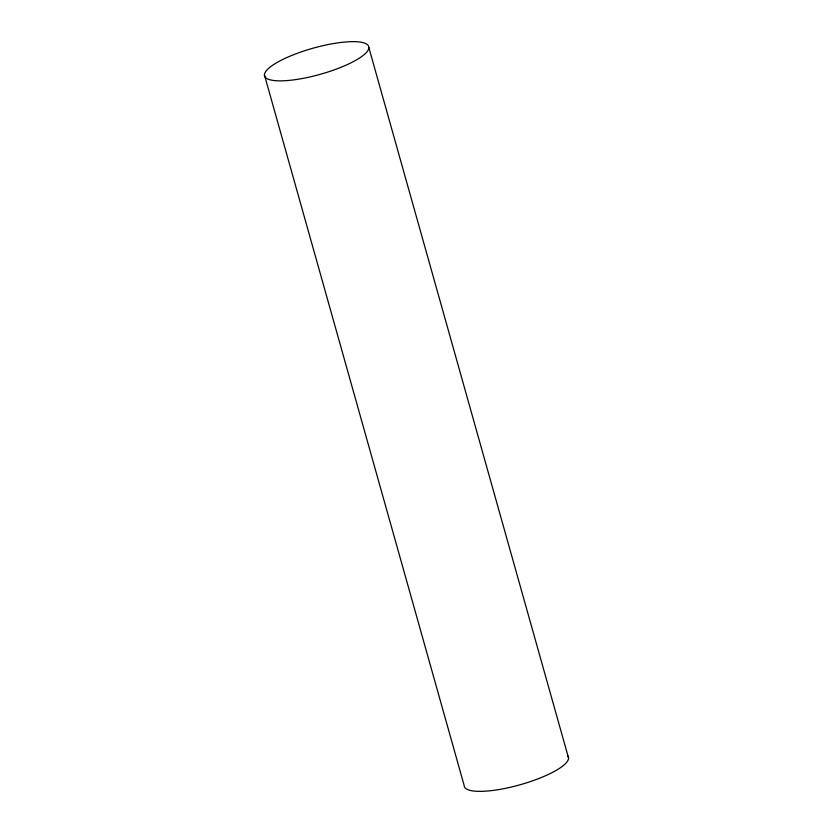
<?xml version="1.0" encoding="UTF-8"?>
<svg xmlns="http://www.w3.org/2000/svg" width="833" height="833" viewBox="0 0 833 833"><rect width="100%" height="100%" fill="white"/><g stroke="black" fill="none" stroke-linecap="round" stroke-linejoin="round"><path stroke-width="1.25" d="M368.863 47.606A54.103 13.547 -15.7 0 1 290.394 80.27A54.103 13.547 -15.7 0 1 290.686 55.884A54.103 13.547 -15.7 0 1 368.863 47.606L568.575 758.103M264.425 74.897L464.137 785.394A54.103 13.547 -15.7 0 0 520.75 784.582A54.103 13.547 -15.7 0 0 567.804 755.864"/></g></svg>
